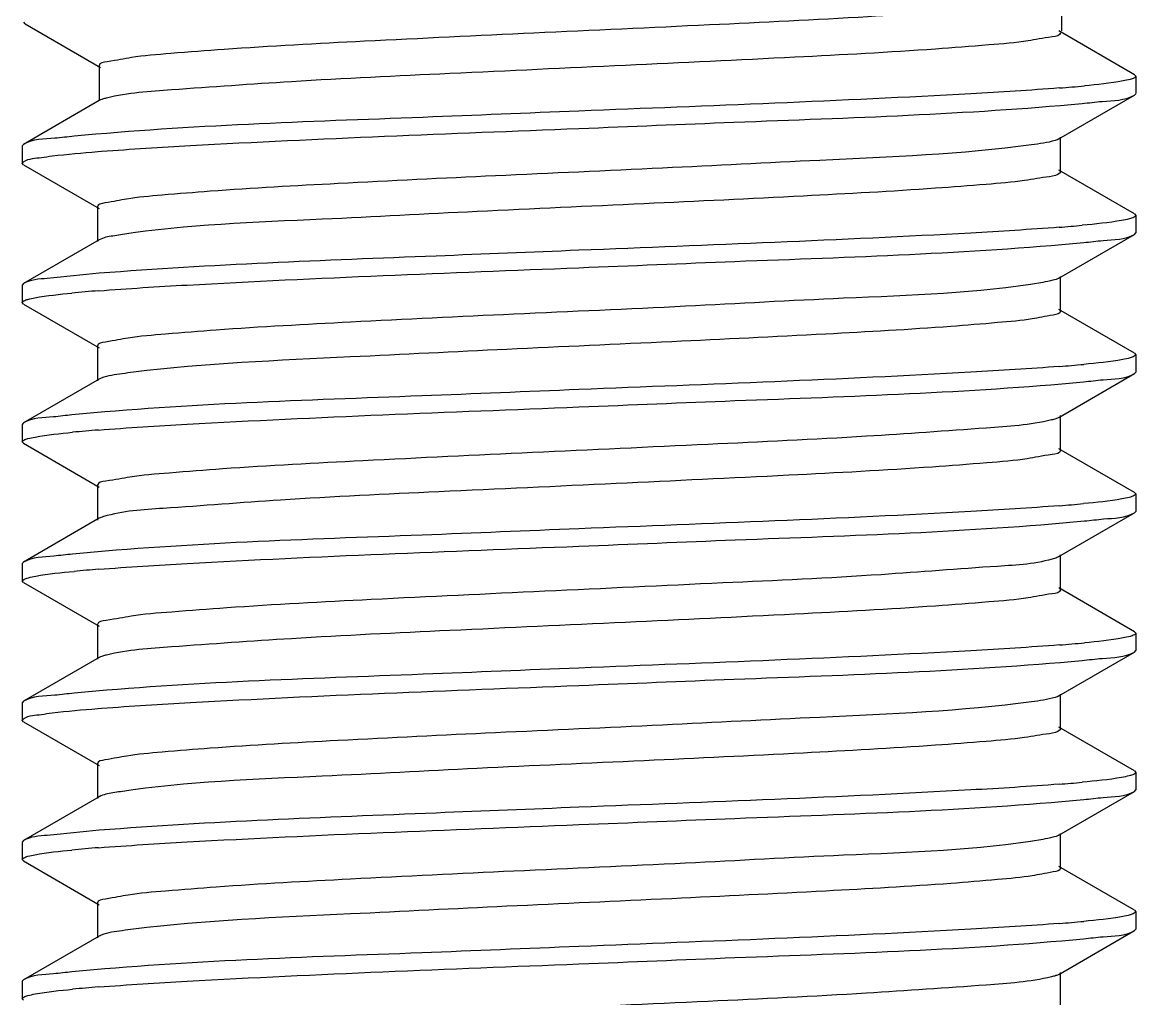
# Model space of a CAD drawing. Extents: x -1396510 to 1250330, y -1892470 to 1623980.
# Drawn here: x -1171017.3 to -1170941.1, y -61217.9 to -61151.1 of the extents above; entities that cross this region are included whole.
import ezdxf

# ---------------------------------------------------------------- set-up
doc = ezdxf.new("R2010")
doc.units = 0
doc.header["$LTSCALE"] = 1000
doc.header["$MEASUREMENT"] = 0

msp = doc.modelspace()

# ---------------------------------------------------------------- linework, layer by layer
at = {"linetype": 'Continuous'}
for p, q in [((-1170946.167, -61151.723), (-1170946.167, -61149.343)), ((-1171017.08, -61151.232), (-1171017.17, -61151.128)), ((-1171017.08, -61151.232), (-1171011.914, -61154.223)), ((-1170941.209, -61154.714), (-1170946.375, -61151.723)), ((-1171012.018, -61154.103), (-1171012.018, -61156.483)), ((-1170941.209, -61154.714), (-1170941.119, -61154.818)), ((-1170941.119, -61154.818), (-1170941.119, -61156.008)), ((-1170941.209, -61156.112), (-1170941.119, -61156.009)), ((-1171012.018, -61156.483), (-1171017.184, -61159.474)), ((-1170946.375, -61159.104), (-1170941.209, -61156.112)), ((-1170946.271, -61161.363), (-1170946.271, -61158.983)), ((-1171017.184, -61159.474), (-1171017.274, -61159.578)), ((-1171017.274, -61159.578), (-1171017.274, -61160.768)), ((-1171012.116, -61159.97), (-1171011.847, -61159.949)), ((-1171017.184, -61160.872), (-1171017.274, -61160.768)), ((-1171017.184, -61160.872), (-1171012.018, -61163.863)), ((-1170941.209, -61164.233), (-1170946.375, -61161.242)), ((-1171012.122, -61163.743), (-1171012.122, -61166.123)), ((-1170941.209, -61164.233), (-1170941.119, -61164.338)), ((-1170941.119, -61164.338), (-1170941.119, -61165.528)), ((-1170946.375, -61168.623), (-1170941.209, -61165.632)), ((-1170941.209, -61165.632), (-1170941.119, -61165.527)), ((-1171012.018, -61166.002), (-1171017.184, -61168.993)), ((-1170946.271, -61170.882), (-1170946.271, -61168.502)), ((-1171017.184, -61168.993), (-1171017.274, -61169.097)), ((-1171017.274, -61169.097), (-1171017.274, -61170.287)), ((-1171017.184, -61170.392), (-1171017.274, -61170.287)), ((-1171017.184, -61170.392), (-1171012.018, -61173.383)), ((-1170941.209, -61173.753), (-1170946.375, -61170.762)), ((-1171012.122, -61173.262), (-1171012.122, -61175.642)), ((-1170941.209, -61173.753), (-1170941.119, -61173.857)), ((-1170941.119, -61173.857), (-1170941.119, -61175.047)), ((-1170941.209, -61175.151), (-1170941.119, -61175.048)), ((-1171012.018, -61175.522), (-1171017.184, -61178.513)), ((-1171011.873, -61175.456), (-1171012.018, -61175.522)), ((-1170946.375, -61178.142), (-1170941.209, -61175.151)), ((-1170946.271, -61180.402), (-1170946.271, -61178.022)), ((-1171017.184, -61178.513), (-1171017.274, -61178.617)), ((-1171017.274, -61178.617), (-1171017.274, -61179.807)), ((-1171017.184, -61179.911), (-1171017.274, -61179.807)), ((-1171017.184, -61179.911), (-1171012.018, -61182.902)), ((-1170941.209, -61183.272), (-1170946.375, -61180.281)), ((-1171012.122, -61182.782), (-1171012.122, -61185.162)), ((-1170941.209, -61183.272), (-1170941.119, -61183.377)), ((-1170941.119, -61183.377), (-1170941.119, -61184.567)), ((-1170946.375, -61187.662), (-1170941.209, -61184.671)), ((-1170941.209, -61184.671), (-1170941.119, -61184.566)), ((-1171012.018, -61185.041), (-1171017.184, -61188.032)), ((-1170946.375, -61187.662), (-1170946.564, -61187.744)), ((-1170946.271, -61189.921), (-1170946.271, -61187.541)), ((-1171017.184, -61188.032), (-1171017.274, -61188.136)), ((-1171017.274, -61188.136), (-1171017.274, -61189.326)), ((-1171017.184, -61189.431), (-1171017.274, -61189.326)), ((-1171017.184, -61189.431), (-1171012.018, -61192.422)), ((-1170941.209, -61192.792), (-1170946.375, -61189.801)), ((-1171012.122, -61192.301), (-1171012.122, -61194.681)), ((-1170941.209, -61192.792), (-1170941.119, -61192.895)), ((-1170941.119, -61192.896), (-1170941.119, -61194.086)), ((-1170941.209, -61194.19), (-1170941.119, -61194.086)), ((-1171012.018, -61194.56), (-1171017.184, -61197.552)), ((-1170946.375, -61197.181), (-1170941.209, -61194.19)), ((-1170946.271, -61199.441), (-1170946.271, -61197.061)), ((-1171017.184, -61197.552), (-1171017.274, -61197.656)), ((-1171017.274, -61197.656), (-1171017.274, -61198.846)), ((-1171012.116, -61198.048), (-1171011.847, -61198.027)), ((-1171017.184, -61198.95), (-1171017.274, -61198.846)), ((-1171017.184, -61198.95), (-1171012.018, -61201.941)), ((-1170941.209, -61202.311), (-1170946.375, -61199.32)), ((-1171012.122, -61201.821), (-1171012.122, -61204.2)), ((-1170941.209, -61202.311), (-1170941.119, -61202.416)), ((-1170941.119, -61202.416), (-1170941.119, -61203.605)), ((-1170946.375, -61206.701), (-1170941.209, -61203.71)), ((-1170941.209, -61203.71), (-1170941.119, -61203.605)), ((-1171012.018, -61204.08), (-1171017.184, -61207.071)), ((-1170946.271, -61208.96), (-1170946.271, -61206.58)), ((-1171017.184, -61207.071), (-1171017.274, -61207.175)), ((-1171017.274, -61207.175), (-1171017.274, -61208.365)), ((-1171017.184, -61208.469), (-1171017.274, -61208.365)), ((-1171017.184, -61208.469), (-1171012.018, -61211.46)), ((-1170941.209, -61211.831), (-1170946.375, -61208.84)), ((-1171012.122, -61211.34), (-1171012.122, -61213.72)), ((-1170941.209, -61211.831), (-1170941.119, -61211.934)), ((-1170941.119, -61211.935), (-1170941.119, -61213.125)), ((-1170941.209, -61213.229), (-1170941.119, -61213.126)), ((-1171012.018, -61213.599), (-1171017.184, -61216.59)), ((-1171011.873, -61213.533), (-1171012.018, -61213.599)), ((-1170946.375, -61216.22), (-1170941.209, -61213.229)), ((-1170946.271, -61218.48), (-1170946.271, -61216.1)), ((-1171017.184, -61216.59), (-1171017.274, -61216.695)), ((-1171017.274, -61216.695), (-1171017.274, -61217.885)), ((-1171017.184, -61217.989), (-1171017.274, -61217.885))]:
    msp.add_line(p, q, dxfattribs=at)
for centre, radius, start, end in [((-1170954.631, -61049.148), 106.795, 274.45625, 275.37587), ((-1171010.317, -61161.282), 5.112, 103.46037, 104.33038), ((-1170954.948, -61054.888), 110.588, 274.45932, 275.27313), ((-1171003.958, -61273.613), 104.443, 94.4466, 95.44876), ((-1170954.731, -61067.002), 107.984, 274.45712, 275.34294), ((-1171003.894, -61283.901), 105.213, 94.4523, 95.42241), ((-1170954.751, -61076.273), 108.233, 274.45712, 275.33723), ((-1170947.282, -61185.664), 2.2, 287.90926, 289.04399), ((-1171003.683, -61295.93), 107.732, 94.45668, 95.34996), ((-1170954.631, -61087.226), 106.795, 274.45625, 275.37587), ((-1171010.317, -61199.36), 5.112, 103.46037, 104.33038), ((-1170954.948, -61092.966), 110.588, 274.45932, 275.27313), ((-1171003.958, -61311.691), 104.443, 94.4466, 95.44876), ((-1170954.731, -61105.08), 107.984, 274.45712, 275.34294), ((-1171003.894, -61321.978), 105.213, 94.4523, 95.42241)]:
    msp.add_arc(centre, radius, start, end, dxfattribs=at)
for points, knots in [([(-1170946.784, -61149.637), (-1170948.24, -61149.984), (-1170952.488, -61150.281), (-1170960.3, -61150.846), (-1170970.658, -61151.331), (-1170982.143, -61151.861), (-1170993.191, -61152.385), (-1171001.535, -61152.824), (-1171006.751, -61153.236), (-1171009.587, -61153.461), (-1171010.925, -61153.764), (-1171012.017, -61153.895), (-1171012.017, -61154.103)], [0, 0, 0, 0, 0.068576, 0.194029, 0.359725, 0.543506, 0.720761, 0.867753, 0.923531, 0.964877, 0.99049, 1, 1, 1, 1]), ([(-1170946.272, -61151.843), (-1170946.271, -61152.051), (-1170947.365, -61152.182), (-1170948.702, -61152.485), (-1170951.539, -61152.71), (-1170956.757, -61153.123), (-1170965.103, -61153.562), (-1170976.153, -61154.086), (-1170987.64, -61154.615), (-1170997.997, -61155.1), (-1171005.807, -61155.666), (-1171010.054, -61155.962), (-1171011.507, -61156.31)], [0, 0, 0, 0, 0.009517, 0.035128, 0.076492, 0.132277, 0.279305, 0.456588, 0.640385, 0.806077, 0.931494, 1, 1, 1, 1]), ([(-1170941.498, -61155.032), (-1170941.659, -61155.078), (-1170942.693, -61155.29), (-1170943.744, -61155.39), (-1170944.626, -61155.474)], [0, 0, 0, 0, 0.159053, 1, 1, 1, 1]), ([(-1170941.119, -61154.818), (-1170941.119, -61154.865), (-1170941.27, -61154.97), (-1170941.401, -61155.005), (-1170941.498, -61155.032)], [0, 0, 0, 0, 0.319254, 1, 1, 1, 1]), ([(-1170946.333, -61155.62), (-1170948.351, -61155.779), (-1170959.299, -61156.442), (-1170970.26, -61156.843), (-1170979.197, -61157.198)], [0, 0, 0, 0, 0.184509, 1, 1, 1, 1]), ([(-1171011.583, -61156.329), (-1171011.67, -61156.351), (-1171011.818, -61156.393), (-1171011.962, -61156.451), (-1171012.017, -61156.483)], [0, 0, 0, 0, 0.585672, 1, 1, 1, 1]), ([(-1170979.197, -61158.388), (-1170975.663, -61158.247), (-1170964.19, -61157.76), (-1170952.699, -61157.414), (-1170944.784, -61156.678)], [0, 0, 0, 0, 0.307895, 1, 1, 1, 1]), ([(-1170944.784, -61156.678), (-1170944.327, -61156.636), (-1170943.148, -61156.471), (-1170941.857, -61156.488), (-1170941.209, -61156.112)], [0, 0, 0, 0, 0.380051, 1, 1, 1, 1]), ([(-1170979.197, -61157.198), (-1170982.753, -61157.34), (-1170994.265, -61157.83), (-1171005.797, -61158.17), (-1171013.729, -61158.919)], [0, 0, 0, 0, 0.308784, 1, 1, 1, 1]), ([(-1171013.729, -61158.919), (-1171014.17, -61158.961), (-1171015.31, -61159.121), (-1171016.557, -61159.11), (-1171017.184, -61159.474)], [0, 0, 0, 0, 0.379378, 1, 1, 1, 1]), ([(-1171011.847, -61159.949), (-1171009.826, -61159.793), (-1170998.949, -61159.14), (-1170988.059, -61158.741), (-1170979.197, -61158.388)], [0, 0, 0, 0, 0.186017, 1, 1, 1, 1]), ([(-1170948.257, -61159.512), (-1170953.052, -61160.157), (-1170961.489, -61160.483), (-1170973.705, -61161.126), (-1170984.691, -61161.608), (-1170994.982, -61162.111), (-1171002.639, -61162.531), (-1171007.38, -61162.919), (-1171009.933, -61163.14), (-1171011.147, -61163.414), (-1171012.122, -61163.554), (-1171012.122, -61163.743)], [0, 0, 0, 0, 0.226556, 0.394464, 0.573122, 0.741029, 0.877994, 0.929534, 0.967621, 0.99116, 1, 1, 1, 1]), ([(-1170946.376, -61159.104), (-1170946.454, -61159.149), (-1170947.067, -61159.361), (-1170947.709, -61159.438), (-1170948.257, -61159.512)], [0, 0, 0, 0, 0.140461, 1, 1, 1, 1]), ([(-1171017.274, -61160.768), (-1171017.274, -61160.725), (-1171016.829, -61160.405), (-1171016.379, -61160.433), (-1171015.962, -61160.369)], [0, 0, 0, 0, 0.092798, 1, 1, 1, 1]), ([(-1171015.962, -61160.369), (-1171015.719, -61160.332), (-1171014.441, -61160.162), (-1171013.156, -61160.052), (-1171012.116, -61159.97)], [0, 0, 0, 0, 0.190958, 1, 1, 1, 1]), ([(-1170946.296, -61161.422), (-1170946.461, -61161.618), (-1170947.385, -61161.721), (-1170948.987, -61162.028), (-1170951.635, -61162.239), (-1170956.655, -61162.631), (-1170964.472, -61163.048), (-1170974.917, -61163.555), (-1170985.89, -61164.032), (-1170997.822, -61164.685), (-1171005.989, -61164.964), (-1171010.55, -61165.652)], [0, 0, 0, 0, 0.011937, 0.038615, 0.07957, 0.133598, 0.274096, 0.443272, 0.620779, 0.785256, 1, 1, 1, 1]), ([(-1170946.271, -61161.363), (-1170946.271, -61161.373), (-1170946.276, -61161.395), (-1170946.289, -61161.413), (-1170946.296, -61161.422)], [0, 0, 0, 0, 0.463467, 1, 1, 1, 1]), ([(-1170941.12, -61164.338), (-1170941.12, -61164.392), (-1170941.304, -61164.503), (-1170941.452, -61164.541), (-1170941.567, -61164.57)], [0, 0, 0, 0, 0.312916, 1, 1, 1, 1]), ([(-1170946.349, -61165.141), (-1170948.367, -61165.3), (-1170959.31, -61165.962), (-1170970.265, -61166.362), (-1170979.197, -61166.718)], [0, 0, 0, 0, 0.184619, 1, 1, 1, 1]), ([(-1170941.567, -61164.57), (-1170941.738, -61164.615), (-1170942.802, -61164.822), (-1170943.882, -61164.924), (-1170944.784, -61165.008)], [0, 0, 0, 0, 0.163149, 1, 1, 1, 1]), ([(-1171010.55, -61165.652), (-1171010.726, -61165.679), (-1171011.217, -61165.768), (-1171011.735, -61165.84), (-1171012.017, -61166.002)], [0, 0, 0, 0, 0.353551, 1, 1, 1, 1]), ([(-1170944.675, -61166.188), (-1170944.233, -61166.146), (-1170943.089, -61165.985), (-1170941.838, -61165.997), (-1170941.209, -61165.632)], [0, 0, 0, 0, 0.379419, 1, 1, 1, 1]), ([(-1170979.197, -61167.907), (-1170975.642, -61167.766), (-1170964.133, -61167.275), (-1170952.605, -61166.935), (-1170944.675, -61166.188)], [0, 0, 0, 0, 0.308711, 1, 1, 1, 1]), ([(-1170979.197, -61166.718), (-1170982.455, -61166.847), (-1170993.393, -61167.299), (-1171004.34, -61167.69), (-1171012.004, -61168.291)], [0, 0, 0, 0, 0.297814, 1, 1, 1, 1]), ([(-1171012.056, -61169.485), (-1171010.039, -61169.326), (-1170999.092, -61168.664), (-1170988.132, -61168.263), (-1170979.197, -61167.907)], [0, 0, 0, 0, 0.184504, 1, 1, 1, 1]), ([(-1171012.004, -61168.291), (-1171013.194, -61168.384), (-1171014.883, -61168.619), (-1171016.706, -61168.718), (-1171017.184, -61168.993)], [0, 0, 0, 0, 0.683777, 1, 1, 1, 1]), ([(-1170947.477, -61168.914), (-1170951.968, -61169.684), (-1170960.17, -61169.897), (-1170972.218, -61170.587), (-1170983.471, -61171.068), (-1170994.143, -61171.589), (-1171002.144, -61172.017), (-1171007.121, -61172.417), (-1171009.814, -61172.64), (-1171011.088, -61172.928), (-1171012.122, -61173.064), (-1171012.121, -61173.262)], [0, 0, 0, 0, 0.210773, 0.377666, 0.558838, 0.731273, 0.873076, 0.926648, 0.966309, 0.990838, 1, 1, 1, 1]), ([(-1170946.376, -61168.623), (-1170946.499, -61168.694), (-1170946.872, -61168.799), (-1170947.243, -61168.874), (-1170947.477, -61168.914)], [0, 0, 0, 0, 0.374139, 1, 1, 1, 1]), ([(-1171016.887, -61170.071), (-1171016.729, -61170.027), (-1171015.734, -61169.822), (-1171014.723, -61169.724), (-1171013.875, -61169.642)], [0, 0, 0, 0, 0.160861, 1, 1, 1, 1]), ([(-1171017.274, -61170.287), (-1171017.274, -61170.239), (-1171017.118, -61170.134), (-1171016.986, -61170.099), (-1171016.887, -61170.071)], [0, 0, 0, 0, 0.319044, 1, 1, 1, 1]), ([(-1170946.271, -61170.882), (-1170946.272, -61171.066), (-1170947.216, -61171.209), (-1170948.402, -61171.475), (-1170950.885, -61171.695), (-1170955.51, -61172.077), (-1170962.996, -61172.492), (-1170973.093, -61172.989), (-1170983.937, -61173.468), (-1170996.21, -61174.096), (-1171004.749, -61174.455), (-1171009.676, -61175.054)], [0, 0, 0, 0, 0.008683, 0.031763, 0.069103, 0.119686, 0.254361, 0.420111, 0.597552, 0.765912, 1, 1, 1, 1]), ([(-1170941.509, -61174.074), (-1170941.673, -61174.12), (-1170942.719, -61174.333), (-1170943.783, -61174.433), (-1170944.675, -61174.517)], [0, 0, 0, 0, 0.159502, 1, 1, 1, 1]), ([(-1170941.12, -61173.857), (-1170941.119, -61173.905), (-1170941.276, -61174.011), (-1170941.409, -61174.046), (-1170941.509, -61174.074)], [0, 0, 0, 0, 0.318137, 1, 1, 1, 1]), ([(-1170946.339, -61174.66), (-1170948.356, -61174.819), (-1170959.303, -61175.481), (-1170970.262, -61175.882), (-1170979.197, -61176.237)], [0, 0, 0, 0, 0.184538, 1, 1, 1, 1]), ([(-1171009.676, -61175.054), (-1171009.929, -61175.085), (-1171010.664, -61175.188), (-1171011.414, -61175.284), (-1171011.873, -61175.456)], [0, 0, 0, 0, 0.341642, 1, 1, 1, 1]), ([(-1170979.197, -61177.427), (-1170975.644, -61177.286), (-1170964.138, -61176.795), (-1170952.612, -61176.455), (-1170944.684, -61175.708)], [0, 0, 0, 0, 0.308641, 1, 1, 1, 1]), ([(-1170944.684, -61175.708), (-1170944.24, -61175.666), (-1170943.094, -61175.505), (-1170941.839, -61175.517), (-1170941.209, -61175.151)], [0, 0, 0, 0, 0.379512, 1, 1, 1, 1]), ([(-1170979.197, -61176.237), (-1170982.781, -61176.38), (-1170994.342, -61176.875), (-1171005.925, -61177.206), (-1171013.875, -61177.972)], [0, 0, 0, 0, 0.309919, 1, 1, 1, 1]), ([(-1171013.875, -61177.972), (-1171014.297, -61178.012), (-1171015.389, -61178.167), (-1171016.583, -61178.164), (-1171017.184, -61178.513)], [0, 0, 0, 0, 0.378482, 1, 1, 1, 1]), ([(-1171012.062, -61179.005), (-1171010.044, -61178.846), (-1170999.095, -61178.183), (-1170988.134, -61177.783), (-1170979.197, -61177.427)], [0, 0, 0, 0, 0.184493, 1, 1, 1, 1]), ([(-1170946.888, -61178.316), (-1170948.344, -61178.663), (-1170952.592, -61178.96), (-1170960.404, -61179.525), (-1170970.762, -61180.01), (-1170982.247, -61180.54), (-1170993.295, -61181.064), (-1171001.639, -61181.503), (-1171006.855, -61181.915), (-1171009.691, -61182.14), (-1171011.029, -61182.443), (-1171012.121, -61182.574), (-1171012.121, -61182.782)], [0, 0, 0, 0, 0.068576, 0.194029, 0.359725, 0.543506, 0.720761, 0.867753, 0.923531, 0.964877, 0.99049, 1, 1, 1, 1]), ([(-1170946.376, -61178.142), (-1170946.44, -61178.179), (-1170946.61, -61178.244), (-1170946.784, -61178.291), (-1170946.888, -61178.316)], [0, 0, 0, 0, 0.406881, 1, 1, 1, 1]), ([(-1171017.274, -61179.807), (-1171017.274, -61179.758), (-1171017.117, -61179.653), (-1171016.984, -61179.618), (-1171016.884, -61179.59)], [0, 0, 0, 0, 0.318595, 1, 1, 1, 1]), ([(-1171016.884, -61179.59), (-1171016.725, -61179.545), (-1171015.718, -61179.339), (-1171014.694, -61179.24), (-1171013.837, -61179.158)], [0, 0, 0, 0, 0.160696, 1, 1, 1, 1]), ([(-1170946.272, -61180.402), (-1170946.273, -61180.614), (-1170947.394, -61180.742), (-1170948.765, -61181.053), (-1170951.672, -61181.279), (-1170957.01, -61181.697), (-1170965.526, -61182.141), (-1170976.757, -61182.67), (-1170988.35, -61183.212), (-1170998.697, -61183.681), (-1171006.311, -61184.294), (-1171010.405, -61184.533), (-1171011.726, -61184.926)], [0, 0, 0, 0, 0.009703, 0.035887, 0.07813, 0.135078, 0.284815, 0.464601, 0.649729, 0.81476, 0.937049, 1, 1, 1, 1]), ([(-1170941.12, -61183.377), (-1170941.12, -61183.43), (-1170941.3, -61183.54), (-1170941.445, -61183.577), (-1170941.557, -61183.607)], [0, 0, 0, 0, 0.314295, 1, 1, 1, 1]), ([(-1170946.34, -61184.179), (-1170948.357, -61184.338), (-1170959.304, -61185), (-1170970.262, -61185.401), (-1170979.197, -61185.756)], [0, 0, 0, 0, 0.184553, 1, 1, 1, 1]), ([(-1170941.557, -61183.607), (-1170941.723, -61183.65), (-1170942.757, -61183.855), (-1170943.807, -61183.955), (-1170944.684, -61184.037)], [0, 0, 0, 0, 0.163341, 1, 1, 1, 1]), ([(-1171011.726, -61184.926), (-1171011.783, -61184.943), (-1171011.883, -61184.976), (-1171011.978, -61185.018), (-1171012.017, -61185.041)], [0, 0, 0, 0, 0.569522, 1, 1, 1, 1]), ([(-1170944.626, -61185.222), (-1170944.19, -61185.181), (-1170943.062, -61185.022), (-1170941.829, -61185.031), (-1170941.209, -61184.671)], [0, 0, 0, 0, 0.379133, 1, 1, 1, 1]), ([(-1170979.197, -61186.946), (-1170975.633, -61186.805), (-1170964.108, -61186.313), (-1170952.562, -61185.975), (-1170944.626, -61185.222)], [0, 0, 0, 0, 0.309073, 1, 1, 1, 1]), ([(-1170979.197, -61185.756), (-1170982.773, -61185.899), (-1170994.322, -61186.393), (-1171005.891, -61186.726), (-1171013.837, -61187.488)], [0, 0, 0, 0, 0.309586, 1, 1, 1, 1]), ([(-1171012.055, -61188.524), (-1171010.037, -61188.365), (-1170999.091, -61187.703), (-1170988.132, -61187.302), (-1170979.197, -61186.946)], [0, 0, 0, 0, 0.184541, 1, 1, 1, 1]), ([(-1171013.837, -61187.488), (-1171014.263, -61187.528), (-1171015.368, -61187.685), (-1171016.576, -61187.679), (-1171017.184, -61188.032)], [0, 0, 0, 0, 0.378727, 1, 1, 1, 1]), ([(-1170946.605, -61187.757), (-1170947.879, -61188.17), (-1170951.927, -61188.382), (-1170959.469, -61189.017), (-1170969.812, -61189.477), (-1170981.438, -61190.025), (-1170992.728, -61190.554), (-1171001.299, -61191), (-1171006.677, -61191.421), (-1171009.608, -61191.646), (-1171010.989, -61191.96), (-1171012.12, -61192.087), (-1171012.121, -61192.301)], [0, 0, 0, 0, 0.061098, 0.182334, 0.347135, 0.532706, 0.713328, 0.863975, 0.921317, 0.963856, 0.990226, 1, 1, 1, 1]), ([(-1171016.852, -61189.1), (-1171016.687, -61189.056), (-1171015.655, -61188.85), (-1171014.606, -61188.75), (-1171013.729, -61188.667)], [0, 0, 0, 0, 0.16229, 1, 1, 1, 1]), ([(-1171017.274, -61189.326), (-1171017.274, -61189.275), (-1171017.102, -61189.166), (-1171016.96, -61189.129), (-1171016.852, -61189.1)], [0, 0, 0, 0, 0.315177, 1, 1, 1, 1]), ([(-1170946.272, -61189.921), (-1170946.271, -61190.129), (-1170947.365, -61190.26), (-1170948.702, -61190.563), (-1170951.539, -61190.788), (-1170956.757, -61191.2), (-1170965.103, -61191.639), (-1170976.153, -61192.164), (-1170987.64, -61192.693), (-1170997.997, -61193.178), (-1171005.807, -61193.744), (-1171010.054, -61194.04), (-1171011.507, -61194.388)], [0, 0, 0, 0, 0.009517, 0.035128, 0.076492, 0.132277, 0.279305, 0.456588, 0.640385, 0.806077, 0.931494, 1, 1, 1, 1]), ([(-1170941.498, -61193.11), (-1170941.659, -61193.156), (-1170942.693, -61193.368), (-1170943.744, -61193.468), (-1170944.626, -61193.551)], [0, 0, 0, 0, 0.159053, 1, 1, 1, 1]), ([(-1170941.119, -61192.895), (-1170941.119, -61192.943), (-1170941.27, -61193.048), (-1170941.401, -61193.083), (-1170941.498, -61193.11)], [0, 0, 0, 0, 0.319254, 1, 1, 1, 1]), ([(-1170946.333, -61193.698), (-1170948.351, -61193.857), (-1170959.299, -61194.52), (-1170970.26, -61194.92), (-1170979.197, -61195.276)], [0, 0, 0, 0, 0.184509, 1, 1, 1, 1]), ([(-1171011.583, -61194.406), (-1171011.67, -61194.429), (-1171011.818, -61194.471), (-1171011.962, -61194.529), (-1171012.017, -61194.56)], [0, 0, 0, 0, 0.585672, 1, 1, 1, 1]), ([(-1170979.197, -61196.466), (-1170975.663, -61196.325), (-1170964.19, -61195.838), (-1170952.699, -61195.492), (-1170944.784, -61194.756)], [0, 0, 0, 0, 0.307895, 1, 1, 1, 1]), ([(-1170944.784, -61194.756), (-1170944.327, -61194.714), (-1170943.148, -61194.549), (-1170941.857, -61194.566), (-1170941.209, -61194.19)], [0, 0, 0, 0, 0.380051, 1, 1, 1, 1]), ([(-1170979.197, -61195.276), (-1170982.753, -61195.417), (-1170994.265, -61195.908), (-1171005.797, -61196.248), (-1171013.729, -61196.997)], [0, 0, 0, 0, 0.308784, 1, 1, 1, 1]), ([(-1171013.729, -61196.997), (-1171014.17, -61197.038), (-1171015.31, -61197.199), (-1171016.557, -61197.188), (-1171017.184, -61197.552)], [0, 0, 0, 0, 0.379378, 1, 1, 1, 1]), ([(-1171011.847, -61198.027), (-1171009.826, -61197.871), (-1170998.949, -61197.218), (-1170988.059, -61196.818), (-1170979.197, -61196.466)], [0, 0, 0, 0, 0.186017, 1, 1, 1, 1]), ([(-1170948.257, -61197.59), (-1170953.052, -61198.235), (-1170961.489, -61198.56), (-1170973.705, -61199.203), (-1170984.691, -61199.685), (-1170994.982, -61200.189), (-1171002.639, -61200.609), (-1171007.38, -61200.997), (-1171009.933, -61201.217), (-1171011.147, -61201.492), (-1171012.122, -61201.632), (-1171012.122, -61201.821)], [0, 0, 0, 0, 0.226556, 0.394464, 0.573122, 0.741029, 0.877994, 0.929534, 0.967621, 0.99116, 1, 1, 1, 1]), ([(-1170946.376, -61197.181), (-1170946.454, -61197.227), (-1170947.067, -61197.438), (-1170947.709, -61197.516), (-1170948.257, -61197.59)], [0, 0, 0, 0, 0.140461, 1, 1, 1, 1]), ([(-1171017.274, -61198.846), (-1171017.274, -61198.803), (-1171016.829, -61198.483), (-1171016.379, -61198.511), (-1171015.962, -61198.447)], [0, 0, 0, 0, 0.092798, 1, 1, 1, 1]), ([(-1171015.962, -61198.447), (-1171015.719, -61198.41), (-1171014.441, -61198.24), (-1171013.156, -61198.13), (-1171012.116, -61198.048)], [0, 0, 0, 0, 0.190958, 1, 1, 1, 1]), ([(-1170946.296, -61199.499), (-1170946.461, -61199.696), (-1170947.385, -61199.799), (-1170948.987, -61200.106), (-1170951.635, -61200.317), (-1170956.655, -61200.709), (-1170964.472, -61201.126), (-1170974.917, -61201.632), (-1170985.89, -61202.109), (-1170997.822, -61202.763), (-1171005.989, -61203.042), (-1171010.55, -61203.73)], [0, 0, 0, 0, 0.011937, 0.038615, 0.07957, 0.133598, 0.274096, 0.443272, 0.620779, 0.785256, 1, 1, 1, 1]), ([(-1170946.271, -61199.441), (-1170946.271, -61199.451), (-1170946.276, -61199.472), (-1170946.289, -61199.491), (-1170946.296, -61199.499)], [0, 0, 0, 0, 0.463467, 1, 1, 1, 1]), ([(-1170941.12, -61202.416), (-1170941.12, -61202.47), (-1170941.304, -61202.581), (-1170941.452, -61202.618), (-1170941.567, -61202.648)], [0, 0, 0, 0, 0.312916, 1, 1, 1, 1]), ([(-1170946.349, -61203.219), (-1170948.367, -61203.378), (-1170959.31, -61204.039), (-1170970.265, -61204.44), (-1170979.197, -61204.795)], [0, 0, 0, 0, 0.184619, 1, 1, 1, 1]), ([(-1170941.567, -61202.648), (-1170941.738, -61202.693), (-1170942.802, -61202.9), (-1170943.882, -61203.002), (-1170944.784, -61203.086)], [0, 0, 0, 0, 0.163149, 1, 1, 1, 1]), ([(-1171010.55, -61203.73), (-1171010.726, -61203.757), (-1171011.217, -61203.846), (-1171011.735, -61203.918), (-1171012.017, -61204.08)], [0, 0, 0, 0, 0.353551, 1, 1, 1, 1]), ([(-1170944.675, -61204.265), (-1170944.233, -61204.224), (-1170943.089, -61204.063), (-1170941.838, -61204.075), (-1170941.209, -61203.71)], [0, 0, 0, 0, 0.379419, 1, 1, 1, 1]), ([(-1170979.197, -61205.985), (-1170975.642, -61205.844), (-1170964.133, -61205.353), (-1170952.605, -61205.013), (-1170944.675, -61204.265)], [0, 0, 0, 0, 0.308711, 1, 1, 1, 1]), ([(-1170979.197, -61204.795), (-1170982.455, -61204.925), (-1170993.393, -61205.377), (-1171004.34, -61205.768), (-1171012.004, -61206.369)], [0, 0, 0, 0, 0.297814, 1, 1, 1, 1]), ([(-1171012.056, -61207.563), (-1171010.039, -61207.404), (-1170999.092, -61206.742), (-1170988.132, -61206.341), (-1170979.197, -61205.985)], [0, 0, 0, 0, 0.184504, 1, 1, 1, 1]), ([(-1171012.004, -61206.369), (-1171013.194, -61206.462), (-1171014.883, -61206.697), (-1171016.706, -61206.796), (-1171017.184, -61207.071)], [0, 0, 0, 0, 0.683777, 1, 1, 1, 1]), ([(-1170947.477, -61206.992), (-1170951.968, -61207.762), (-1170960.17, -61207.975), (-1170972.218, -61208.665), (-1170983.471, -61209.146), (-1170994.143, -61209.666), (-1171002.144, -61210.095), (-1171007.121, -61210.495), (-1171009.814, -61210.718), (-1171011.088, -61211.006), (-1171012.122, -61211.142), (-1171012.121, -61211.34)], [0, 0, 0, 0, 0.210773, 0.377666, 0.558838, 0.731273, 0.873076, 0.926648, 0.966309, 0.990838, 1, 1, 1, 1]), ([(-1170946.376, -61206.701), (-1170946.499, -61206.772), (-1170946.872, -61206.877), (-1170947.243, -61206.951), (-1170947.477, -61206.992)], [0, 0, 0, 0, 0.374139, 1, 1, 1, 1]), ([(-1171016.887, -61208.149), (-1171016.729, -61208.105), (-1171015.734, -61207.9), (-1171014.723, -61207.802), (-1171013.875, -61207.72)], [0, 0, 0, 0, 0.160861, 1, 1, 1, 1]), ([(-1171017.274, -61208.365), (-1171017.274, -61208.317), (-1171017.118, -61208.212), (-1171016.986, -61208.177), (-1171016.887, -61208.149)], [0, 0, 0, 0, 0.319044, 1, 1, 1, 1]), ([(-1170946.271, -61208.96), (-1170946.272, -61209.144), (-1170947.216, -61209.287), (-1170948.402, -61209.553), (-1170950.885, -61209.773), (-1170955.51, -61210.155), (-1170962.996, -61210.57), (-1170973.093, -61211.066), (-1170983.937, -61211.546), (-1170996.21, -61212.174), (-1171004.749, -61212.533), (-1171009.676, -61213.132)], [0, 0, 0, 0, 0.008683, 0.031763, 0.069103, 0.119686, 0.254361, 0.420111, 0.597552, 0.765912, 1, 1, 1, 1]), ([(-1170941.509, -61212.152), (-1170941.673, -61212.198), (-1170942.719, -61212.411), (-1170943.783, -61212.511), (-1170944.675, -61212.595)], [0, 0, 0, 0, 0.159502, 1, 1, 1, 1]), ([(-1170941.12, -61211.934), (-1170941.119, -61211.983), (-1170941.276, -61212.089), (-1170941.409, -61212.124), (-1170941.509, -61212.152)], [0, 0, 0, 0, 0.318137, 1, 1, 1, 1]), ([(-1170946.339, -61212.738), (-1170948.356, -61212.896), (-1170959.303, -61213.559), (-1170970.262, -61213.959), (-1170979.197, -61214.315)], [0, 0, 0, 0, 0.184538, 1, 1, 1, 1]), ([(-1171009.676, -61213.132), (-1171009.929, -61213.163), (-1171010.664, -61213.266), (-1171011.414, -61213.362), (-1171011.873, -61213.533)], [0, 0, 0, 0, 0.341642, 1, 1, 1, 1]), ([(-1170979.197, -61215.505), (-1170975.644, -61215.363), (-1170964.138, -61214.873), (-1170952.612, -61214.532), (-1170944.684, -61213.786)], [0, 0, 0, 0, 0.308641, 1, 1, 1, 1]), ([(-1170944.684, -61213.786), (-1170944.24, -61213.744), (-1170943.094, -61213.583), (-1170941.839, -61213.595), (-1170941.209, -61213.229)], [0, 0, 0, 0, 0.379512, 1, 1, 1, 1]), ([(-1170979.197, -61214.315), (-1170982.781, -61214.457), (-1170994.342, -61214.953), (-1171005.925, -61215.284), (-1171013.875, -61216.05)], [0, 0, 0, 0, 0.309919, 1, 1, 1, 1]), ([(-1171013.875, -61216.05), (-1171014.297, -61216.09), (-1171015.389, -61216.245), (-1171016.583, -61216.242), (-1171017.184, -61216.59)], [0, 0, 0, 0, 0.378482, 1, 1, 1, 1]), ([(-1171012.062, -61217.083), (-1171010.044, -61216.924), (-1170999.095, -61216.261), (-1170988.134, -61215.86), (-1170979.197, -61215.505)], [0, 0, 0, 0, 0.184493, 1, 1, 1, 1]), ([(-1170946.888, -61216.394), (-1170948.344, -61216.741), (-1170952.592, -61217.038), (-1170960.404, -61217.603), (-1170970.762, -61218.088), (-1170982.247, -61218.617), (-1170993.295, -61219.141), (-1171001.639, -61219.581), (-1171006.855, -61219.993), (-1171009.691, -61220.218), (-1171011.029, -61220.521), (-1171012.121, -61220.652), (-1171012.121, -61220.859)], [0, 0, 0, 0, 0.068576, 0.194029, 0.359725, 0.543506, 0.720761, 0.867753, 0.923531, 0.964877, 0.99049, 1, 1, 1, 1]), ([(-1170946.376, -61216.22), (-1170946.44, -61216.257), (-1170946.61, -61216.322), (-1170946.784, -61216.369), (-1170946.888, -61216.394)], [0, 0, 0, 0, 0.406881, 1, 1, 1, 1]), ([(-1171017.274, -61217.885), (-1171017.274, -61217.836), (-1171017.117, -61217.731), (-1171016.984, -61217.695), (-1171016.884, -61217.667)], [0, 0, 0, 0, 0.318595, 1, 1, 1, 1]), ([(-1171016.884, -61217.667), (-1171016.725, -61217.623), (-1171015.718, -61217.417), (-1171014.694, -61217.318), (-1171013.837, -61217.236)], [0, 0, 0, 0, 0.160696, 1, 1, 1, 1])]:
    msp.add_open_spline(points, degree=3, knots=knots, dxfattribs=at)

doc.saveas('drawing.dxf')
